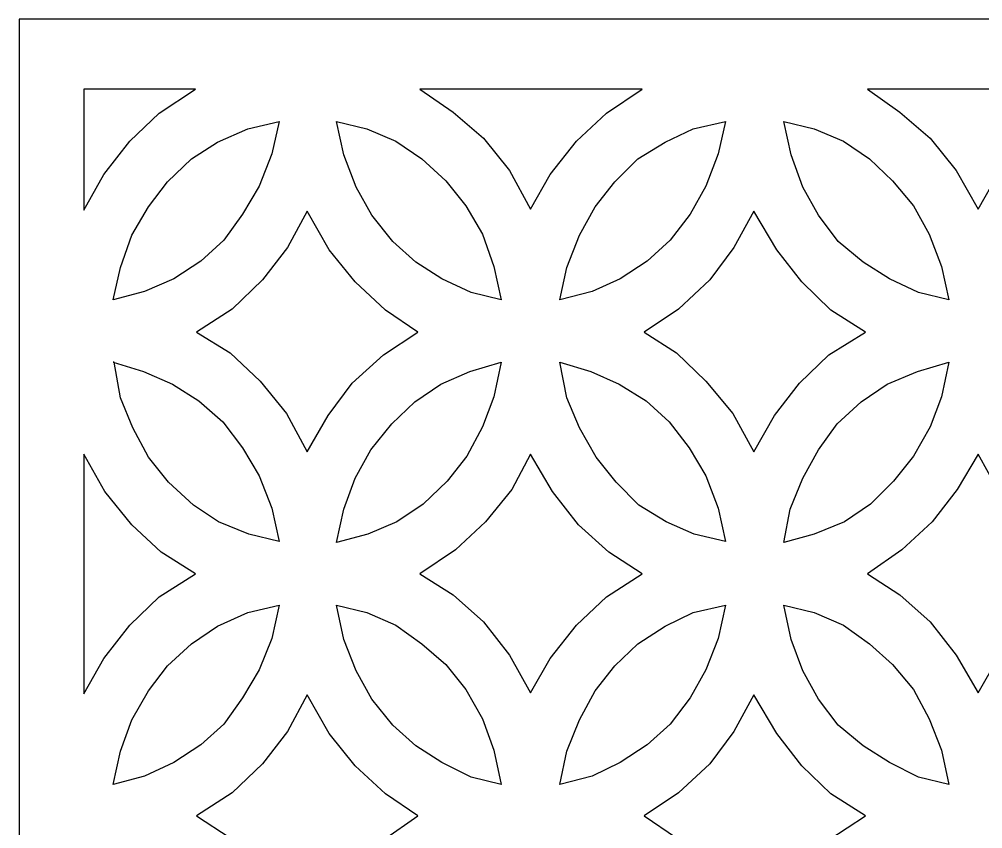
# Model space of a CAD drawing. Header units: centimetres. Extents: x -8.5 to 3.4, y -9.6 to 14.
# Drawn here: x -8.51 to -2.57, y 8.99 to 13.99 of the extents above; entities that cross this region are included whole.
import ezdxf

# ---------------------------------------------------------------- set-up
doc = ezdxf.new("R2010")
doc.units = ezdxf.units.CM
doc.header["$MEASUREMENT"] = 0

msp = doc.modelspace()

# ---------------------------------------------------------------- linework, layer by layer
at = {"color": 177}
for points, knots in [([(3.36269, 2.66854), (3.36269, 2.66854), (-8.50741, 2.66854), (-8.50741, 2.66854), (-8.50741, 2.66854), (-8.50741, 2.66854), (-8.50741, 13.98564), (-8.50741, 13.98564), (-8.50741, 13.98564), (-8.50741, 13.98564), (3.36912, 13.98564), (3.36912, 13.98564), (3.36912, 13.98564), (3.36912, 13.98564), (3.36269, 2.66854), (3.36269, 2.66854)], [0, 0, 0, 0, 0.2, 0.2, 0.2, 0.2, 0.4, 0.4, 0.4, 0.4, 0.6, 0.6, 0.6, 0.6, 1, 1, 1, 1]), ([(-8.10874, 12.80892), (-8.10874, 12.80892), (-8.10874, 13.55482), (-8.10874, 13.55482), (-8.10874, 13.55482), (-8.10874, 13.55482), (-7.42071, 13.55482), (-7.42071, 13.55482), (-7.42071, 13.55482), (-7.42071, 13.55482), (-7.64576, 13.40693), (-7.64576, 13.40693), (-7.64576, 13.40693), (-7.64576, 13.40693), (-7.82581, 13.23331), (-7.82581, 13.23331), (-7.82581, 13.23331), (-7.82581, 13.23331), (-7.98656, 13.02755), (-7.98656, 13.02755), (-7.98656, 13.02755), (-7.98656, 13.02755), (-8.10874, 12.80892), (-8.10874, 12.80892)], [0, 0, 0, 0, 0.1428571, 0.1428571, 0.1428571, 0.1428571, 0.2857143, 0.2857143, 0.2857143, 0.2857143, 0.4285714, 0.4285714, 0.4285714, 0.4285714, 0.5714286, 0.5714286, 0.5714286, 0.5714286, 0.7142857, 0.7142857, 0.7142857, 0.7142857, 1, 1, 1, 1]), ([(-4.6686, 13.55482), (-4.6686, 13.55482), (-4.88722, 13.40693), (-4.88722, 13.40693), (-4.88722, 13.40693), (-4.88722, 13.40693), (-5.0737, 13.23331), (-5.0737, 13.23331), (-5.0737, 13.23331), (-5.0737, 13.23331), (-5.23445, 13.02755), (-5.23445, 13.02755), (-5.23445, 13.02755), (-5.23445, 13.02755), (-5.35663, 12.81535), (-5.35663, 12.81535), (-5.35663, 12.81535), (-5.35663, 12.81535), (-5.48523, 13.05327), (-5.48523, 13.05327), (-5.48523, 13.05327), (-5.48523, 13.05327), (-5.64598, 13.2526), (-5.64598, 13.2526), (-5.64598, 13.2526), (-5.64598, 13.2526), (-5.83246, 13.41336), (-5.83246, 13.41336), (-5.83246, 13.41336), (-5.83246, 13.41336), (-6.03822, 13.55482), (-6.03822, 13.55482), (-6.03822, 13.55482), (-6.03822, 13.55482), (-4.6686, 13.55482), (-4.6686, 13.55482)], [0, 0, 0, 0, 0.1, 0.1, 0.1, 0.1, 0.2, 0.2, 0.2, 0.2, 0.3, 0.3, 0.3, 0.3, 0.4, 0.4, 0.4, 0.4, 0.5, 0.5, 0.5, 0.5, 0.6, 0.6, 0.6, 0.6, 0.7, 0.7, 0.7, 0.7, 0.8, 0.8, 0.8, 0.8, 1, 1, 1, 1]), ([(-1.92291, 13.55482), (-1.92291, 13.55482), (-2.13511, 13.40693), (-2.13511, 13.40693), (-2.13511, 13.40693), (-2.13511, 13.40693), (-2.32158, 13.23331), (-2.32158, 13.23331), (-2.32158, 13.23331), (-2.32158, 13.23331), (-2.47591, 13.02755), (-2.47591, 13.02755), (-2.47591, 13.02755), (-2.47591, 13.02755), (-2.59808, 12.81535), (-2.59808, 12.81535), (-2.59808, 12.81535), (-2.59808, 12.81535), (-2.73311, 13.05327), (-2.73311, 13.05327), (-2.73311, 13.05327), (-2.73311, 13.05327), (-2.89387, 13.2526), (-2.89387, 13.2526), (-2.89387, 13.2526), (-2.89387, 13.2526), (-3.08034, 13.41336), (-3.08034, 13.41336), (-3.08034, 13.41336), (-3.08034, 13.41336), (-3.27968, 13.55482), (-3.27968, 13.55482), (-3.27968, 13.55482), (-3.27968, 13.55482), (-1.92291, 13.55482), (-1.92291, 13.55482)], [0, 0, 0, 0, 0.1, 0.1, 0.1, 0.1, 0.2, 0.2, 0.2, 0.2, 0.3, 0.3, 0.3, 0.3, 0.4, 0.4, 0.4, 0.4, 0.5, 0.5, 0.5, 0.5, 0.6, 0.6, 0.6, 0.6, 0.7, 0.7, 0.7, 0.7, 0.8, 0.8, 0.8, 0.8, 1, 1, 1, 1]), ([(-6.9063, 13.35548), (-6.9063, 13.35548), (-7.0992, 13.31048), (-7.0992, 13.31048), (-7.0992, 13.31048), (-7.0992, 13.31048), (-7.28568, 13.22688), (-7.28568, 13.22688), (-7.28568, 13.22688), (-7.28568, 13.22688), (-7.44643, 13.124), (-7.44643, 13.124), (-7.44643, 13.124), (-7.44643, 13.124), (-7.59432, 12.98254), (-7.59432, 12.98254), (-7.59432, 12.98254), (-7.59432, 12.98254), (-7.71007, 12.82821), (-7.71007, 12.82821), (-7.71007, 12.82821), (-7.71007, 12.82821), (-7.81295, 12.6546), (-7.81295, 12.6546), (-7.81295, 12.6546), (-7.81295, 12.6546), (-7.88368, 12.45526), (-7.88368, 12.45526), (-7.88368, 12.45526), (-7.88368, 12.45526), (-7.92869, 12.25593), (-7.92869, 12.25593), (-7.92869, 12.25593), (-7.92869, 12.25593), (-7.73579, 12.30737), (-7.73579, 12.30737), (-7.73579, 12.30737), (-7.73579, 12.30737), (-7.55574, 12.38453), (-7.55574, 12.38453), (-7.55574, 12.38453), (-7.55574, 12.38453), (-7.38856, 12.49384), (-7.38856, 12.49384), (-7.38856, 12.49384), (-7.38856, 12.49384), (-7.24709, 12.62245), (-7.24709, 12.62245), (-7.24709, 12.62245), (-7.24709, 12.62245), (-7.13135, 12.7832), (-7.13135, 12.7832), (-7.13135, 12.7832), (-7.13135, 12.7832), (-7.02847, 12.95682), (-7.02847, 12.95682), (-7.02847, 12.95682), (-7.02847, 12.95682), (-6.95131, 13.15615), (-6.95131, 13.15615), (-6.95131, 13.15615), (-6.95131, 13.15615), (-6.9063, 13.35548), (-6.9063, 13.35548)], [0, 0, 0, 0, 0.0588235, 0.0588235, 0.0588235, 0.0588235, 0.1176471, 0.1176471, 0.1176471, 0.1176471, 0.1764706, 0.1764706, 0.1764706, 0.1764706, 0.2352941, 0.2352941, 0.2352941, 0.2352941, 0.2941176, 0.2941176, 0.2941176, 0.2941176, 0.3529412, 0.3529412, 0.3529412, 0.3529412, 0.4117647, 0.4117647, 0.4117647, 0.4117647, 0.4705882, 0.4705882, 0.4705882, 0.4705882, 0.5294118, 0.5294118, 0.5294118, 0.5294118, 0.5882353, 0.5882353, 0.5882353, 0.5882353, 0.6470588, 0.6470588, 0.6470588, 0.6470588, 0.7058824, 0.7058824, 0.7058824, 0.7058824, 0.7647059, 0.7647059, 0.7647059, 0.7647059, 0.8235294, 0.8235294, 0.8235294, 0.8235294, 0.8823529, 0.8823529, 0.8823529, 0.8823529, 1, 1, 1, 1]), ([(-6.55264, 13.35548), (-6.55264, 13.35548), (-6.50762, 13.14972), (-6.50762, 13.14972), (-6.50762, 13.14972), (-6.50762, 13.14972), (-6.43046, 12.95038), (-6.43046, 12.95038), (-6.43046, 12.95038), (-6.43046, 12.95038), (-6.33401, 12.77677), (-6.33401, 12.77677), (-6.33401, 12.77677), (-6.33401, 12.77677), (-6.20541, 12.61601), (-6.20541, 12.61601), (-6.20541, 12.61601), (-6.20541, 12.61601), (-6.06394, 12.48741), (-6.06394, 12.48741), (-6.06394, 12.48741), (-6.06394, 12.48741), (-5.90319, 12.38453), (-5.90319, 12.38453), (-5.90319, 12.38453), (-5.90319, 12.38453), (-5.72315, 12.30094), (-5.72315, 12.30094), (-5.72315, 12.30094), (-5.72315, 12.30094), (-5.53667, 12.25593), (-5.53667, 12.25593), (-5.53667, 12.25593), (-5.53667, 12.25593), (-5.58168, 12.46169), (-5.58168, 12.46169), (-5.58168, 12.46169), (-5.58168, 12.46169), (-5.65241, 12.66103), (-5.65241, 12.66103), (-5.65241, 12.66103), (-5.65241, 12.66103), (-5.75529, 12.83464), (-5.75529, 12.83464), (-5.75529, 12.83464), (-5.75529, 12.83464), (-5.87747, 12.98897), (-5.87747, 12.98897), (-5.87747, 12.98897), (-5.87747, 12.98897), (-6.02536, 13.124), (-6.02536, 13.124), (-6.02536, 13.124), (-6.02536, 13.124), (-6.18612, 13.23331), (-6.18612, 13.23331), (-6.18612, 13.23331), (-6.18612, 13.23331), (-6.36616, 13.31048), (-6.36616, 13.31048), (-6.36616, 13.31048), (-6.36616, 13.31048), (-6.55264, 13.35548), (-6.55264, 13.35548)], [0, 0, 0, 0, 0.0588235, 0.0588235, 0.0588235, 0.0588235, 0.1176471, 0.1176471, 0.1176471, 0.1176471, 0.1764706, 0.1764706, 0.1764706, 0.1764706, 0.2352941, 0.2352941, 0.2352941, 0.2352941, 0.2941176, 0.2941176, 0.2941176, 0.2941176, 0.3529412, 0.3529412, 0.3529412, 0.3529412, 0.4117647, 0.4117647, 0.4117647, 0.4117647, 0.4705882, 0.4705882, 0.4705882, 0.4705882, 0.5294118, 0.5294118, 0.5294118, 0.5294118, 0.5882353, 0.5882353, 0.5882353, 0.5882353, 0.6470588, 0.6470588, 0.6470588, 0.6470588, 0.7058824, 0.7058824, 0.7058824, 0.7058824, 0.7647059, 0.7647059, 0.7647059, 0.7647059, 0.8235294, 0.8235294, 0.8235294, 0.8235294, 0.8823529, 0.8823529, 0.8823529, 0.8823529, 1, 1, 1, 1]), ([(-4.15418, 13.35548), (-4.15418, 13.35548), (-4.35352, 13.31048), (-4.35352, 13.31048), (-4.35352, 13.31048), (-4.35352, 13.31048), (-4.52713, 13.22688), (-4.52713, 13.22688), (-4.52713, 13.22688), (-4.52713, 13.22688), (-4.69431, 13.124), (-4.69431, 13.124), (-4.69431, 13.124), (-4.69431, 13.124), (-4.83578, 12.98254), (-4.83578, 12.98254), (-4.83578, 12.98254), (-4.83578, 12.98254), (-4.95795, 12.82821), (-4.95795, 12.82821), (-4.95795, 12.82821), (-4.95795, 12.82821), (-5.05441, 12.6546), (-5.05441, 12.6546), (-5.05441, 12.6546), (-5.05441, 12.6546), (-5.13157, 12.45526), (-5.13157, 12.45526), (-5.13157, 12.45526), (-5.13157, 12.45526), (-5.17658, 12.25593), (-5.17658, 12.25593), (-5.17658, 12.25593), (-5.17658, 12.25593), (-4.97724, 12.30737), (-4.97724, 12.30737), (-4.97724, 12.30737), (-4.97724, 12.30737), (-4.80363, 12.38453), (-4.80363, 12.38453), (-4.80363, 12.38453), (-4.80363, 12.38453), (-4.63645, 12.49384), (-4.63645, 12.49384), (-4.63645, 12.49384), (-4.63645, 12.49384), (-4.49498, 12.62245), (-4.49498, 12.62245), (-4.49498, 12.62245), (-4.49498, 12.62245), (-4.37281, 12.7832), (-4.37281, 12.7832), (-4.37281, 12.7832), (-4.37281, 12.7832), (-4.27635, 12.95682), (-4.27635, 12.95682), (-4.27635, 12.95682), (-4.27635, 12.95682), (-4.19919, 13.15615), (-4.19919, 13.15615), (-4.19919, 13.15615), (-4.19919, 13.15615), (-4.15418, 13.35548), (-4.15418, 13.35548)], [0, 0, 0, 0, 0.0588235, 0.0588235, 0.0588235, 0.0588235, 0.1176471, 0.1176471, 0.1176471, 0.1176471, 0.1764706, 0.1764706, 0.1764706, 0.1764706, 0.2352941, 0.2352941, 0.2352941, 0.2352941, 0.2941176, 0.2941176, 0.2941176, 0.2941176, 0.3529412, 0.3529412, 0.3529412, 0.3529412, 0.4117647, 0.4117647, 0.4117647, 0.4117647, 0.4705882, 0.4705882, 0.4705882, 0.4705882, 0.5294118, 0.5294118, 0.5294118, 0.5294118, 0.5882353, 0.5882353, 0.5882353, 0.5882353, 0.6470588, 0.6470588, 0.6470588, 0.6470588, 0.7058824, 0.7058824, 0.7058824, 0.7058824, 0.7647059, 0.7647059, 0.7647059, 0.7647059, 0.8235294, 0.8235294, 0.8235294, 0.8235294, 0.8823529, 0.8823529, 0.8823529, 0.8823529, 1, 1, 1, 1]), ([(-3.79409, 13.35548), (-3.79409, 13.35548), (-3.74908, 13.14972), (-3.74908, 13.14972), (-3.74908, 13.14972), (-3.74908, 13.14972), (-3.67835, 12.95038), (-3.67835, 12.95038), (-3.67835, 12.95038), (-3.67835, 12.95038), (-3.5819, 12.77677), (-3.5819, 12.77677), (-3.5819, 12.77677), (-3.5819, 12.77677), (-3.45972, 12.61601), (-3.45972, 12.61601), (-3.45972, 12.61601), (-3.45972, 12.61601), (-3.3054, 12.48741), (-3.3054, 12.48741), (-3.3054, 12.48741), (-3.3054, 12.48741), (-3.14464, 12.38453), (-3.14464, 12.38453), (-3.14464, 12.38453), (-3.14464, 12.38453), (-2.9646, 12.30094), (-2.9646, 12.30094), (-2.9646, 12.30094), (-2.9646, 12.30094), (-2.77812, 12.25593), (-2.77812, 12.25593), (-2.77812, 12.25593), (-2.77812, 12.25593), (-2.82314, 12.46169), (-2.82314, 12.46169), (-2.82314, 12.46169), (-2.82314, 12.46169), (-2.9003, 12.66103), (-2.9003, 12.66103), (-2.9003, 12.66103), (-2.9003, 12.66103), (-2.99675, 12.83464), (-2.99675, 12.83464), (-2.99675, 12.83464), (-2.99675, 12.83464), (-3.12535, 12.98897), (-3.12535, 12.98897), (-3.12535, 12.98897), (-3.12535, 12.98897), (-3.26682, 13.124), (-3.26682, 13.124), (-3.26682, 13.124), (-3.26682, 13.124), (-3.42757, 13.23331), (-3.42757, 13.23331), (-3.42757, 13.23331), (-3.42757, 13.23331), (-3.60762, 13.31048), (-3.60762, 13.31048), (-3.60762, 13.31048), (-3.60762, 13.31048), (-3.79409, 13.35548), (-3.79409, 13.35548)], [0, 0, 0, 0, 0.0588235, 0.0588235, 0.0588235, 0.0588235, 0.1176471, 0.1176471, 0.1176471, 0.1176471, 0.1764706, 0.1764706, 0.1764706, 0.1764706, 0.2352941, 0.2352941, 0.2352941, 0.2352941, 0.2941176, 0.2941176, 0.2941176, 0.2941176, 0.3529412, 0.3529412, 0.3529412, 0.3529412, 0.4117647, 0.4117647, 0.4117647, 0.4117647, 0.4705882, 0.4705882, 0.4705882, 0.4705882, 0.5294118, 0.5294118, 0.5294118, 0.5294118, 0.5882353, 0.5882353, 0.5882353, 0.5882353, 0.6470588, 0.6470588, 0.6470588, 0.6470588, 0.7058824, 0.7058824, 0.7058824, 0.7058824, 0.7647059, 0.7647059, 0.7647059, 0.7647059, 0.8235294, 0.8235294, 0.8235294, 0.8235294, 0.8823529, 0.8823529, 0.8823529, 0.8823529, 1, 1, 1, 1]), ([(-6.05108, 12.05659), (-6.05108, 12.05659), (-6.26328, 11.91513), (-6.26328, 11.91513), (-6.26328, 11.91513), (-6.26328, 11.91513), (-6.45618, 11.74151), (-6.45618, 11.74151), (-6.45618, 11.74151), (-6.45618, 11.74151), (-6.60408, 11.54218), (-6.60408, 11.54218), (-6.60408, 11.54218), (-6.60408, 11.54218), (-6.73268, 11.31712), (-6.73268, 11.31712), (-6.73268, 11.31712), (-6.73268, 11.31712), (-6.86128, 11.55504), (-6.86128, 11.55504), (-6.86128, 11.55504), (-6.86128, 11.55504), (-7.02204, 11.75437), (-7.02204, 11.75437), (-7.02204, 11.75437), (-7.02204, 11.75437), (-7.20851, 11.92799), (-7.20851, 11.92799), (-7.20851, 11.92799), (-7.20851, 11.92799), (-7.41428, 12.05659), (-7.41428, 12.05659), (-7.41428, 12.05659), (-7.41428, 12.05659), (-7.19565, 12.19805), (-7.19565, 12.19805), (-7.19565, 12.19805), (-7.19565, 12.19805), (-7.00918, 12.3781), (-7.00918, 12.3781), (-7.00918, 12.3781), (-7.00918, 12.3781), (-6.85485, 12.57743), (-6.85485, 12.57743), (-6.85485, 12.57743), (-6.85485, 12.57743), (-6.73268, 12.80249), (-6.73268, 12.80249), (-6.73268, 12.80249), (-6.73268, 12.80249), (-6.59765, 12.56457), (-6.59765, 12.56457), (-6.59765, 12.56457), (-6.59765, 12.56457), (-6.43689, 12.36524), (-6.43689, 12.36524), (-6.43689, 12.36524), (-6.43689, 12.36524), (-6.25042, 12.19162), (-6.25042, 12.19162), (-6.25042, 12.19162), (-6.25042, 12.19162), (-6.05108, 12.05659), (-6.05108, 12.05659)], [0, 0, 0, 0, 0.0588235, 0.0588235, 0.0588235, 0.0588235, 0.1176471, 0.1176471, 0.1176471, 0.1176471, 0.1764706, 0.1764706, 0.1764706, 0.1764706, 0.2352941, 0.2352941, 0.2352941, 0.2352941, 0.2941176, 0.2941176, 0.2941176, 0.2941176, 0.3529412, 0.3529412, 0.3529412, 0.3529412, 0.4117647, 0.4117647, 0.4117647, 0.4117647, 0.4705882, 0.4705882, 0.4705882, 0.4705882, 0.5294118, 0.5294118, 0.5294118, 0.5294118, 0.5882353, 0.5882353, 0.5882353, 0.5882353, 0.6470588, 0.6470588, 0.6470588, 0.6470588, 0.7058824, 0.7058824, 0.7058824, 0.7058824, 0.7647059, 0.7647059, 0.7647059, 0.7647059, 0.8235294, 0.8235294, 0.8235294, 0.8235294, 0.8823529, 0.8823529, 0.8823529, 0.8823529, 1, 1, 1, 1]), ([(-3.29254, 12.05659), (-3.29254, 12.05659), (-3.51759, 11.91513), (-3.51759, 11.91513), (-3.51759, 11.91513), (-3.51759, 11.91513), (-3.69764, 11.74151), (-3.69764, 11.74151), (-3.69764, 11.74151), (-3.69764, 11.74151), (-3.85196, 11.54218), (-3.85196, 11.54218), (-3.85196, 11.54218), (-3.85196, 11.54218), (-3.98057, 11.31712), (-3.98057, 11.31712), (-3.98057, 11.31712), (-3.98057, 11.31712), (-4.10917, 11.55504), (-4.10917, 11.55504), (-4.10917, 11.55504), (-4.10917, 11.55504), (-4.27635, 11.75437), (-4.27635, 11.75437), (-4.27635, 11.75437), (-4.27635, 11.75437), (-4.4564, 11.92799), (-4.4564, 11.92799), (-4.4564, 11.92799), (-4.4564, 11.92799), (-4.65573, 12.05659), (-4.65573, 12.05659), (-4.65573, 12.05659), (-4.65573, 12.05659), (-4.44354, 12.19805), (-4.44354, 12.19805), (-4.44354, 12.19805), (-4.44354, 12.19805), (-4.25063, 12.3781), (-4.25063, 12.3781), (-4.25063, 12.3781), (-4.25063, 12.3781), (-4.10274, 12.57743), (-4.10274, 12.57743), (-4.10274, 12.57743), (-4.10274, 12.57743), (-3.98057, 12.80249), (-3.98057, 12.80249), (-3.98057, 12.80249), (-3.98057, 12.80249), (-3.8391, 12.56457), (-3.8391, 12.56457), (-3.8391, 12.56457), (-3.8391, 12.56457), (-3.68478, 12.36524), (-3.68478, 12.36524), (-3.68478, 12.36524), (-3.68478, 12.36524), (-3.50473, 12.19162), (-3.50473, 12.19162), (-3.50473, 12.19162), (-3.50473, 12.19162), (-3.29254, 12.05659), (-3.29254, 12.05659)], [0, 0, 0, 0, 0.0588235, 0.0588235, 0.0588235, 0.0588235, 0.1176471, 0.1176471, 0.1176471, 0.1176471, 0.1764706, 0.1764706, 0.1764706, 0.1764706, 0.2352941, 0.2352941, 0.2352941, 0.2352941, 0.2941176, 0.2941176, 0.2941176, 0.2941176, 0.3529412, 0.3529412, 0.3529412, 0.3529412, 0.4117647, 0.4117647, 0.4117647, 0.4117647, 0.4705882, 0.4705882, 0.4705882, 0.4705882, 0.5294118, 0.5294118, 0.5294118, 0.5294118, 0.5882353, 0.5882353, 0.5882353, 0.5882353, 0.6470588, 0.6470588, 0.6470588, 0.6470588, 0.7058824, 0.7058824, 0.7058824, 0.7058824, 0.7647059, 0.7647059, 0.7647059, 0.7647059, 0.8235294, 0.8235294, 0.8235294, 0.8235294, 0.8823529, 0.8823529, 0.8823529, 0.8823529, 1, 1, 1, 1]), ([(-7.92226, 11.87012), (-7.92226, 11.87012), (-7.88368, 11.65149), (-7.88368, 11.65149), (-7.88368, 11.65149), (-7.88368, 11.65149), (-7.80652, 11.46502), (-7.80652, 11.46502), (-7.80652, 11.46502), (-7.80652, 11.46502), (-7.71007, 11.28497), (-7.71007, 11.28497), (-7.71007, 11.28497), (-7.71007, 11.28497), (-7.58789, 11.13065), (-7.58789, 11.13065), (-7.58789, 11.13065), (-7.58789, 11.13065), (-7.43357, 10.98918), (-7.43357, 10.98918), (-7.43357, 10.98918), (-7.43357, 10.98918), (-7.27924, 10.8863), (-7.27924, 10.8863), (-7.27924, 10.8863), (-7.27924, 10.8863), (-7.09277, 10.80914), (-7.09277, 10.80914), (-7.09277, 10.80914), (-7.09277, 10.80914), (-6.9063, 10.76413), (-6.9063, 10.76413), (-6.9063, 10.76413), (-6.9063, 10.76413), (-6.95131, 10.96989), (-6.95131, 10.96989), (-6.95131, 10.96989), (-6.95131, 10.96989), (-7.02847, 11.16923), (-7.02847, 11.16923), (-7.02847, 11.16923), (-7.02847, 11.16923), (-7.13135, 11.34284), (-7.13135, 11.34284), (-7.13135, 11.34284), (-7.13135, 11.34284), (-7.25353, 11.5036), (-7.25353, 11.5036), (-7.25353, 11.5036), (-7.25353, 11.5036), (-7.40142, 11.6322), (-7.40142, 11.6322), (-7.40142, 11.6322), (-7.40142, 11.6322), (-7.56217, 11.73508), (-7.56217, 11.73508), (-7.56217, 11.73508), (-7.56217, 11.73508), (-7.74222, 11.81224), (-7.74222, 11.81224), (-7.74222, 11.81224), (-7.74222, 11.81224), (-7.92869, 11.87012), (-7.92869, 11.87012), (-7.92869, 11.87012), (-7.92869, 11.87012), (-7.92226, 11.87012), (-7.92226, 11.87012)], [0, 0, 0, 0, 0.0555556, 0.0555556, 0.0555556, 0.0555556, 0.1111111, 0.1111111, 0.1111111, 0.1111111, 0.1666667, 0.1666667, 0.1666667, 0.1666667, 0.2222222, 0.2222222, 0.2222222, 0.2222222, 0.2777778, 0.2777778, 0.2777778, 0.2777778, 0.3333333, 0.3333333, 0.3333333, 0.3333333, 0.3888889, 0.3888889, 0.3888889, 0.3888889, 0.4444444, 0.4444444, 0.4444444, 0.4444444, 0.5, 0.5, 0.5, 0.5, 0.5555556, 0.5555556, 0.5555556, 0.5555556, 0.6111111, 0.6111111, 0.6111111, 0.6111111, 0.6666667, 0.6666667, 0.6666667, 0.6666667, 0.7222222, 0.7222222, 0.7222222, 0.7222222, 0.7777778, 0.7777778, 0.7777778, 0.7777778, 0.8333333, 0.8333333, 0.8333333, 0.8333333, 0.8888889, 0.8888889, 0.8888889, 0.8888889, 1, 1, 1, 1]), ([(-5.53667, 11.87012), (-5.53667, 11.87012), (-5.72957, 11.81224), (-5.72957, 11.81224), (-5.72957, 11.81224), (-5.72957, 11.81224), (-5.90962, 11.73508), (-5.90962, 11.73508), (-5.90962, 11.73508), (-5.90962, 11.73508), (-6.07037, 11.62577), (-6.07037, 11.62577), (-6.07037, 11.62577), (-6.07037, 11.62577), (-6.21184, 11.49073), (-6.21184, 11.49073), (-6.21184, 11.49073), (-6.21184, 11.49073), (-6.34044, 11.32998), (-6.34044, 11.32998), (-6.34044, 11.32998), (-6.34044, 11.32998), (-6.43689, 11.15637), (-6.43689, 11.15637), (-6.43689, 11.15637), (-6.43689, 11.15637), (-6.50762, 10.96346), (-6.50762, 10.96346), (-6.50762, 10.96346), (-6.50762, 10.96346), (-6.55264, 10.7577), (-6.55264, 10.7577), (-6.55264, 10.7577), (-6.55264, 10.7577), (-6.35973, 10.80914), (-6.35973, 10.80914), (-6.35973, 10.80914), (-6.35973, 10.80914), (-6.17969, 10.8863), (-6.17969, 10.8863), (-6.17969, 10.8863), (-6.17969, 10.8863), (-6.01893, 10.99561), (-6.01893, 10.99561), (-6.01893, 10.99561), (-6.01893, 10.99561), (-5.87104, 11.13707), (-5.87104, 11.13707), (-5.87104, 11.13707), (-5.87104, 11.13707), (-5.74886, 11.2914), (-5.74886, 11.2914), (-5.74886, 11.2914), (-5.74886, 11.2914), (-5.65241, 11.47144), (-5.65241, 11.47144), (-5.65241, 11.47144), (-5.65241, 11.47144), (-5.58168, 11.65792), (-5.58168, 11.65792), (-5.58168, 11.65792), (-5.58168, 11.65792), (-5.53667, 11.87012), (-5.53667, 11.87012)], [0, 0, 0, 0, 0.0588235, 0.0588235, 0.0588235, 0.0588235, 0.1176471, 0.1176471, 0.1176471, 0.1176471, 0.1764706, 0.1764706, 0.1764706, 0.1764706, 0.2352941, 0.2352941, 0.2352941, 0.2352941, 0.2941176, 0.2941176, 0.2941176, 0.2941176, 0.3529412, 0.3529412, 0.3529412, 0.3529412, 0.4117647, 0.4117647, 0.4117647, 0.4117647, 0.4705882, 0.4705882, 0.4705882, 0.4705882, 0.5294118, 0.5294118, 0.5294118, 0.5294118, 0.5882353, 0.5882353, 0.5882353, 0.5882353, 0.6470588, 0.6470588, 0.6470588, 0.6470588, 0.7058824, 0.7058824, 0.7058824, 0.7058824, 0.7647059, 0.7647059, 0.7647059, 0.7647059, 0.8235294, 0.8235294, 0.8235294, 0.8235294, 0.8823529, 0.8823529, 0.8823529, 0.8823529, 1, 1, 1, 1]), ([(-5.17658, 11.87012), (-5.17658, 11.87012), (-5.13157, 11.65149), (-5.13157, 11.65149), (-5.13157, 11.65149), (-5.13157, 11.65149), (-5.05441, 11.46502), (-5.05441, 11.46502), (-5.05441, 11.46502), (-5.05441, 11.46502), (-4.95152, 11.28497), (-4.95152, 11.28497), (-4.95152, 11.28497), (-4.95152, 11.28497), (-4.82935, 11.13065), (-4.82935, 11.13065), (-4.82935, 11.13065), (-4.82935, 11.13065), (-4.68789, 10.98918), (-4.68789, 10.98918), (-4.68789, 10.98918), (-4.68789, 10.98918), (-4.5207, 10.8863), (-4.5207, 10.8863), (-4.5207, 10.8863), (-4.5207, 10.8863), (-4.34709, 10.80914), (-4.34709, 10.80914), (-4.34709, 10.80914), (-4.34709, 10.80914), (-4.15418, 10.76413), (-4.15418, 10.76413), (-4.15418, 10.76413), (-4.15418, 10.76413), (-4.19919, 10.96989), (-4.19919, 10.96989), (-4.19919, 10.96989), (-4.19919, 10.96989), (-4.27635, 11.16923), (-4.27635, 11.16923), (-4.27635, 11.16923), (-4.27635, 11.16923), (-4.37924, 11.34284), (-4.37924, 11.34284), (-4.37924, 11.34284), (-4.37924, 11.34284), (-4.50141, 11.5036), (-4.50141, 11.5036), (-4.50141, 11.5036), (-4.50141, 11.5036), (-4.64287, 11.6322), (-4.64287, 11.6322), (-4.64287, 11.6322), (-4.64287, 11.6322), (-4.81006, 11.73508), (-4.81006, 11.73508), (-4.81006, 11.73508), (-4.81006, 11.73508), (-4.98367, 11.81224), (-4.98367, 11.81224), (-4.98367, 11.81224), (-4.98367, 11.81224), (-5.17658, 11.87012), (-5.17658, 11.87012)], [0, 0, 0, 0, 0.0588235, 0.0588235, 0.0588235, 0.0588235, 0.1176471, 0.1176471, 0.1176471, 0.1176471, 0.1764706, 0.1764706, 0.1764706, 0.1764706, 0.2352941, 0.2352941, 0.2352941, 0.2352941, 0.2941176, 0.2941176, 0.2941176, 0.2941176, 0.3529412, 0.3529412, 0.3529412, 0.3529412, 0.4117647, 0.4117647, 0.4117647, 0.4117647, 0.4705882, 0.4705882, 0.4705882, 0.4705882, 0.5294118, 0.5294118, 0.5294118, 0.5294118, 0.5882353, 0.5882353, 0.5882353, 0.5882353, 0.6470588, 0.6470588, 0.6470588, 0.6470588, 0.7058824, 0.7058824, 0.7058824, 0.7058824, 0.7647059, 0.7647059, 0.7647059, 0.7647059, 0.8235294, 0.8235294, 0.8235294, 0.8235294, 0.8823529, 0.8823529, 0.8823529, 0.8823529, 1, 1, 1, 1]), ([(-2.77812, 11.87012), (-2.77812, 11.87012), (-2.97103, 11.81224), (-2.97103, 11.81224), (-2.97103, 11.81224), (-2.97103, 11.81224), (-3.15751, 11.73508), (-3.15751, 11.73508), (-3.15751, 11.73508), (-3.15751, 11.73508), (-3.31826, 11.62577), (-3.31826, 11.62577), (-3.31826, 11.62577), (-3.31826, 11.62577), (-3.46615, 11.49073), (-3.46615, 11.49073), (-3.46615, 11.49073), (-3.46615, 11.49073), (-3.5819, 11.32998), (-3.5819, 11.32998), (-3.5819, 11.32998), (-3.5819, 11.32998), (-3.67835, 11.15637), (-3.67835, 11.15637), (-3.67835, 11.15637), (-3.67835, 11.15637), (-3.75551, 10.96346), (-3.75551, 10.96346), (-3.75551, 10.96346), (-3.75551, 10.96346), (-3.79409, 10.7577), (-3.79409, 10.7577), (-3.79409, 10.7577), (-3.79409, 10.7577), (-3.60762, 10.80914), (-3.60762, 10.80914), (-3.60762, 10.80914), (-3.60762, 10.80914), (-3.42114, 10.8863), (-3.42114, 10.8863), (-3.42114, 10.8863), (-3.42114, 10.8863), (-3.26039, 10.99561), (-3.26039, 10.99561), (-3.26039, 10.99561), (-3.26039, 10.99561), (-3.11892, 11.13707), (-3.11892, 11.13707), (-3.11892, 11.13707), (-3.11892, 11.13707), (-2.99675, 11.2914), (-2.99675, 11.2914), (-2.99675, 11.2914), (-2.99675, 11.2914), (-2.89387, 11.47144), (-2.89387, 11.47144), (-2.89387, 11.47144), (-2.89387, 11.47144), (-2.82314, 11.65792), (-2.82314, 11.65792), (-2.82314, 11.65792), (-2.82314, 11.65792), (-2.77812, 11.87012), (-2.77812, 11.87012)], [0, 0, 0, 0, 0.0588235, 0.0588235, 0.0588235, 0.0588235, 0.1176471, 0.1176471, 0.1176471, 0.1176471, 0.1764706, 0.1764706, 0.1764706, 0.1764706, 0.2352941, 0.2352941, 0.2352941, 0.2352941, 0.2941176, 0.2941176, 0.2941176, 0.2941176, 0.3529412, 0.3529412, 0.3529412, 0.3529412, 0.4117647, 0.4117647, 0.4117647, 0.4117647, 0.4705882, 0.4705882, 0.4705882, 0.4705882, 0.5294118, 0.5294118, 0.5294118, 0.5294118, 0.5882353, 0.5882353, 0.5882353, 0.5882353, 0.6470588, 0.6470588, 0.6470588, 0.6470588, 0.7058824, 0.7058824, 0.7058824, 0.7058824, 0.7647059, 0.7647059, 0.7647059, 0.7647059, 0.8235294, 0.8235294, 0.8235294, 0.8235294, 0.8823529, 0.8823529, 0.8823529, 0.8823529, 1, 1, 1, 1]), ([(-8.10874, 11.30426), (-8.10874, 11.30426), (-7.98014, 11.07277), (-7.98014, 11.07277), (-7.98014, 11.07277), (-7.98014, 11.07277), (-7.81295, 10.86701), (-7.81295, 10.86701), (-7.81295, 10.86701), (-7.81295, 10.86701), (-7.6329, 10.69982), (-7.6329, 10.69982), (-7.6329, 10.69982), (-7.6329, 10.69982), (-7.42071, 10.56479), (-7.42071, 10.56479), (-7.42071, 10.56479), (-7.42071, 10.56479), (-7.64576, 10.42333), (-7.64576, 10.42333), (-7.64576, 10.42333), (-7.64576, 10.42333), (-7.82581, 10.24971), (-7.82581, 10.24971), (-7.82581, 10.24971), (-7.82581, 10.24971), (-7.98656, 10.04395), (-7.98656, 10.04395), (-7.98656, 10.04395), (-7.98656, 10.04395), (-8.10874, 9.82532), (-8.10874, 9.82532), (-8.10874, 9.82532), (-8.10874, 9.82532), (-8.10874, 11.30426), (-8.10874, 11.30426)], [0, 0, 0, 0, 0.1, 0.1, 0.1, 0.1, 0.2, 0.2, 0.2, 0.2, 0.3, 0.3, 0.3, 0.3, 0.4, 0.4, 0.4, 0.4, 0.5, 0.5, 0.5, 0.5, 0.6, 0.6, 0.6, 0.6, 0.7, 0.7, 0.7, 0.7, 0.8, 0.8, 0.8, 0.8, 1, 1, 1, 1]), ([(-5.35663, 9.83175), (-5.35663, 9.83175), (-5.48523, 10.06324), (-5.48523, 10.06324), (-5.48523, 10.06324), (-5.48523, 10.06324), (-5.64598, 10.269), (-5.64598, 10.269), (-5.64598, 10.269), (-5.64598, 10.269), (-5.83246, 10.43619), (-5.83246, 10.43619), (-5.83246, 10.43619), (-5.83246, 10.43619), (-6.03822, 10.56479), (-6.03822, 10.56479), (-6.03822, 10.56479), (-6.03822, 10.56479), (-5.81959, 10.71268), (-5.81959, 10.71268), (-5.81959, 10.71268), (-5.81959, 10.71268), (-5.63312, 10.8863), (-5.63312, 10.8863), (-5.63312, 10.8863), (-5.63312, 10.8863), (-5.47237, 11.08563), (-5.47237, 11.08563), (-5.47237, 11.08563), (-5.47237, 11.08563), (-5.35663, 11.30426), (-5.35663, 11.30426), (-5.35663, 11.30426), (-5.35663, 11.30426), (-5.22159, 11.07277), (-5.22159, 11.07277), (-5.22159, 11.07277), (-5.22159, 11.07277), (-5.06083, 10.86701), (-5.06083, 10.86701), (-5.06083, 10.86701), (-5.06083, 10.86701), (-4.87436, 10.69982), (-4.87436, 10.69982), (-4.87436, 10.69982), (-4.87436, 10.69982), (-4.6686, 10.56479), (-4.6686, 10.56479), (-4.6686, 10.56479), (-4.6686, 10.56479), (-4.88722, 10.42333), (-4.88722, 10.42333), (-4.88722, 10.42333), (-4.88722, 10.42333), (-5.0737, 10.24971), (-5.0737, 10.24971), (-5.0737, 10.24971), (-5.0737, 10.24971), (-5.23445, 10.04395), (-5.23445, 10.04395), (-5.23445, 10.04395), (-5.23445, 10.04395), (-5.35663, 9.83175), (-5.35663, 9.83175)], [0, 0, 0, 0, 0.0588235, 0.0588235, 0.0588235, 0.0588235, 0.1176471, 0.1176471, 0.1176471, 0.1176471, 0.1764706, 0.1764706, 0.1764706, 0.1764706, 0.2352941, 0.2352941, 0.2352941, 0.2352941, 0.2941176, 0.2941176, 0.2941176, 0.2941176, 0.3529412, 0.3529412, 0.3529412, 0.3529412, 0.4117647, 0.4117647, 0.4117647, 0.4117647, 0.4705882, 0.4705882, 0.4705882, 0.4705882, 0.5294118, 0.5294118, 0.5294118, 0.5294118, 0.5882353, 0.5882353, 0.5882353, 0.5882353, 0.6470588, 0.6470588, 0.6470588, 0.6470588, 0.7058824, 0.7058824, 0.7058824, 0.7058824, 0.7647059, 0.7647059, 0.7647059, 0.7647059, 0.8235294, 0.8235294, 0.8235294, 0.8235294, 0.8823529, 0.8823529, 0.8823529, 0.8823529, 1, 1, 1, 1]), ([(-2.59808, 9.83175), (-2.59808, 9.83175), (-2.73311, 10.06324), (-2.73311, 10.06324), (-2.73311, 10.06324), (-2.73311, 10.06324), (-2.89387, 10.269), (-2.89387, 10.269), (-2.89387, 10.269), (-2.89387, 10.269), (-3.08034, 10.43619), (-3.08034, 10.43619), (-3.08034, 10.43619), (-3.08034, 10.43619), (-3.27968, 10.56479), (-3.27968, 10.56479), (-3.27968, 10.56479), (-3.27968, 10.56479), (-3.06748, 10.71268), (-3.06748, 10.71268), (-3.06748, 10.71268), (-3.06748, 10.71268), (-2.88101, 10.8863), (-2.88101, 10.8863), (-2.88101, 10.8863), (-2.88101, 10.8863), (-2.72668, 11.08563), (-2.72668, 11.08563), (-2.72668, 11.08563), (-2.72668, 11.08563), (-2.59808, 11.30426), (-2.59808, 11.30426), (-2.59808, 11.30426), (-2.59808, 11.30426), (-2.46948, 11.07277), (-2.46948, 11.07277), (-2.46948, 11.07277), (-2.46948, 11.07277), (-2.30872, 10.86701), (-2.30872, 10.86701), (-2.30872, 10.86701), (-2.30872, 10.86701), (-2.12225, 10.69982), (-2.12225, 10.69982), (-2.12225, 10.69982), (-2.12225, 10.69982), (-1.92291, 10.56479), (-1.92291, 10.56479), (-1.92291, 10.56479), (-1.92291, 10.56479), (-2.13511, 10.42333), (-2.13511, 10.42333), (-2.13511, 10.42333), (-2.13511, 10.42333), (-2.32158, 10.24971), (-2.32158, 10.24971), (-2.32158, 10.24971), (-2.32158, 10.24971), (-2.47591, 10.04395), (-2.47591, 10.04395), (-2.47591, 10.04395), (-2.47591, 10.04395), (-2.59808, 9.83175), (-2.59808, 9.83175)], [0, 0, 0, 0, 0.0588235, 0.0588235, 0.0588235, 0.0588235, 0.1176471, 0.1176471, 0.1176471, 0.1176471, 0.1764706, 0.1764706, 0.1764706, 0.1764706, 0.2352941, 0.2352941, 0.2352941, 0.2352941, 0.2941176, 0.2941176, 0.2941176, 0.2941176, 0.3529412, 0.3529412, 0.3529412, 0.3529412, 0.4117647, 0.4117647, 0.4117647, 0.4117647, 0.4705882, 0.4705882, 0.4705882, 0.4705882, 0.5294118, 0.5294118, 0.5294118, 0.5294118, 0.5882353, 0.5882353, 0.5882353, 0.5882353, 0.6470588, 0.6470588, 0.6470588, 0.6470588, 0.7058824, 0.7058824, 0.7058824, 0.7058824, 0.7647059, 0.7647059, 0.7647059, 0.7647059, 0.8235294, 0.8235294, 0.8235294, 0.8235294, 0.8823529, 0.8823529, 0.8823529, 0.8823529, 1, 1, 1, 1]), ([(-6.9063, 10.37189), (-6.9063, 10.37189), (-7.0992, 10.32687), (-7.0992, 10.32687), (-7.0992, 10.32687), (-7.0992, 10.32687), (-7.28568, 10.24328), (-7.28568, 10.24328), (-7.28568, 10.24328), (-7.28568, 10.24328), (-7.44643, 10.13397), (-7.44643, 10.13397), (-7.44643, 10.13397), (-7.44643, 10.13397), (-7.59432, 9.99894), (-7.59432, 9.99894), (-7.59432, 9.99894), (-7.59432, 9.99894), (-7.71007, 9.84461), (-7.71007, 9.84461), (-7.71007, 9.84461), (-7.71007, 9.84461), (-7.81295, 9.66457), (-7.81295, 9.66457), (-7.81295, 9.66457), (-7.81295, 9.66457), (-7.88368, 9.47166), (-7.88368, 9.47166), (-7.88368, 9.47166), (-7.88368, 9.47166), (-7.92869, 9.2659), (-7.92869, 9.2659), (-7.92869, 9.2659), (-7.92869, 9.2659), (-7.73579, 9.31734), (-7.73579, 9.31734), (-7.73579, 9.31734), (-7.73579, 9.31734), (-7.55574, 9.40093), (-7.55574, 9.40093), (-7.55574, 9.40093), (-7.55574, 9.40093), (-7.38856, 9.51024), (-7.38856, 9.51024), (-7.38856, 9.51024), (-7.38856, 9.51024), (-7.24709, 9.63885), (-7.24709, 9.63885), (-7.24709, 9.63885), (-7.24709, 9.63885), (-7.13135, 9.7996), (-7.13135, 9.7996), (-7.13135, 9.7996), (-7.13135, 9.7996), (-7.02847, 9.97321), (-7.02847, 9.97321), (-7.02847, 9.97321), (-7.02847, 9.97321), (-6.95131, 10.16612), (-6.95131, 10.16612), (-6.95131, 10.16612), (-6.95131, 10.16612), (-6.9063, 10.37189), (-6.9063, 10.37189)], [0, 0, 0, 0, 0.0588235, 0.0588235, 0.0588235, 0.0588235, 0.1176471, 0.1176471, 0.1176471, 0.1176471, 0.1764706, 0.1764706, 0.1764706, 0.1764706, 0.2352941, 0.2352941, 0.2352941, 0.2352941, 0.2941176, 0.2941176, 0.2941176, 0.2941176, 0.3529412, 0.3529412, 0.3529412, 0.3529412, 0.4117647, 0.4117647, 0.4117647, 0.4117647, 0.4705882, 0.4705882, 0.4705882, 0.4705882, 0.5294118, 0.5294118, 0.5294118, 0.5294118, 0.5882353, 0.5882353, 0.5882353, 0.5882353, 0.6470588, 0.6470588, 0.6470588, 0.6470588, 0.7058824, 0.7058824, 0.7058824, 0.7058824, 0.7647059, 0.7647059, 0.7647059, 0.7647059, 0.8235294, 0.8235294, 0.8235294, 0.8235294, 0.8823529, 0.8823529, 0.8823529, 0.8823529, 1, 1, 1, 1]), ([(-6.55264, 10.37189), (-6.55264, 10.37189), (-6.50762, 10.15969), (-6.50762, 10.15969), (-6.50762, 10.15969), (-6.50762, 10.15969), (-6.43046, 9.96679), (-6.43046, 9.96679), (-6.43046, 9.96679), (-6.43046, 9.96679), (-6.33401, 9.79317), (-6.33401, 9.79317), (-6.33401, 9.79317), (-6.33401, 9.79317), (-6.20541, 9.63242), (-6.20541, 9.63242), (-6.20541, 9.63242), (-6.20541, 9.63242), (-6.06394, 9.50381), (-6.06394, 9.50381), (-6.06394, 9.50381), (-6.06394, 9.50381), (-5.90319, 9.40093), (-5.90319, 9.40093), (-5.90319, 9.40093), (-5.90319, 9.40093), (-5.72315, 9.31091), (-5.72315, 9.31091), (-5.72315, 9.31091), (-5.72315, 9.31091), (-5.53667, 9.2659), (-5.53667, 9.2659), (-5.53667, 9.2659), (-5.53667, 9.2659), (-5.58168, 9.47809), (-5.58168, 9.47809), (-5.58168, 9.47809), (-5.58168, 9.47809), (-5.65241, 9.671), (-5.65241, 9.671), (-5.65241, 9.671), (-5.65241, 9.671), (-5.75529, 9.85104), (-5.75529, 9.85104), (-5.75529, 9.85104), (-5.75529, 9.85104), (-5.87747, 10.00537), (-5.87747, 10.00537), (-5.87747, 10.00537), (-5.87747, 10.00537), (-6.02536, 10.13397), (-6.02536, 10.13397), (-6.02536, 10.13397), (-6.02536, 10.13397), (-6.18612, 10.24971), (-6.18612, 10.24971), (-6.18612, 10.24971), (-6.18612, 10.24971), (-6.36616, 10.32687), (-6.36616, 10.32687), (-6.36616, 10.32687), (-6.36616, 10.32687), (-6.55264, 10.37189), (-6.55264, 10.37189)], [0, 0, 0, 0, 0.0588235, 0.0588235, 0.0588235, 0.0588235, 0.1176471, 0.1176471, 0.1176471, 0.1176471, 0.1764706, 0.1764706, 0.1764706, 0.1764706, 0.2352941, 0.2352941, 0.2352941, 0.2352941, 0.2941176, 0.2941176, 0.2941176, 0.2941176, 0.3529412, 0.3529412, 0.3529412, 0.3529412, 0.4117647, 0.4117647, 0.4117647, 0.4117647, 0.4705882, 0.4705882, 0.4705882, 0.4705882, 0.5294118, 0.5294118, 0.5294118, 0.5294118, 0.5882353, 0.5882353, 0.5882353, 0.5882353, 0.6470588, 0.6470588, 0.6470588, 0.6470588, 0.7058824, 0.7058824, 0.7058824, 0.7058824, 0.7647059, 0.7647059, 0.7647059, 0.7647059, 0.8235294, 0.8235294, 0.8235294, 0.8235294, 0.8823529, 0.8823529, 0.8823529, 0.8823529, 1, 1, 1, 1]), ([(-4.15418, 10.37189), (-4.15418, 10.37189), (-4.35352, 10.32687), (-4.35352, 10.32687), (-4.35352, 10.32687), (-4.35352, 10.32687), (-4.52713, 10.24328), (-4.52713, 10.24328), (-4.52713, 10.24328), (-4.52713, 10.24328), (-4.69431, 10.13397), (-4.69431, 10.13397), (-4.69431, 10.13397), (-4.69431, 10.13397), (-4.83578, 9.99894), (-4.83578, 9.99894), (-4.83578, 9.99894), (-4.83578, 9.99894), (-4.95795, 9.84461), (-4.95795, 9.84461), (-4.95795, 9.84461), (-4.95795, 9.84461), (-5.05441, 9.66457), (-5.05441, 9.66457), (-5.05441, 9.66457), (-5.05441, 9.66457), (-5.13157, 9.47166), (-5.13157, 9.47166), (-5.13157, 9.47166), (-5.13157, 9.47166), (-5.17658, 9.2659), (-5.17658, 9.2659), (-5.17658, 9.2659), (-5.17658, 9.2659), (-4.97724, 9.31734), (-4.97724, 9.31734), (-4.97724, 9.31734), (-4.97724, 9.31734), (-4.80363, 9.40093), (-4.80363, 9.40093), (-4.80363, 9.40093), (-4.80363, 9.40093), (-4.63645, 9.51024), (-4.63645, 9.51024), (-4.63645, 9.51024), (-4.63645, 9.51024), (-4.49498, 9.63885), (-4.49498, 9.63885), (-4.49498, 9.63885), (-4.49498, 9.63885), (-4.37281, 9.7996), (-4.37281, 9.7996), (-4.37281, 9.7996), (-4.37281, 9.7996), (-4.27635, 9.97321), (-4.27635, 9.97321), (-4.27635, 9.97321), (-4.27635, 9.97321), (-4.19919, 10.16612), (-4.19919, 10.16612), (-4.19919, 10.16612), (-4.19919, 10.16612), (-4.15418, 10.37189), (-4.15418, 10.37189)], [0, 0, 0, 0, 0.0588235, 0.0588235, 0.0588235, 0.0588235, 0.1176471, 0.1176471, 0.1176471, 0.1176471, 0.1764706, 0.1764706, 0.1764706, 0.1764706, 0.2352941, 0.2352941, 0.2352941, 0.2352941, 0.2941176, 0.2941176, 0.2941176, 0.2941176, 0.3529412, 0.3529412, 0.3529412, 0.3529412, 0.4117647, 0.4117647, 0.4117647, 0.4117647, 0.4705882, 0.4705882, 0.4705882, 0.4705882, 0.5294118, 0.5294118, 0.5294118, 0.5294118, 0.5882353, 0.5882353, 0.5882353, 0.5882353, 0.6470588, 0.6470588, 0.6470588, 0.6470588, 0.7058824, 0.7058824, 0.7058824, 0.7058824, 0.7647059, 0.7647059, 0.7647059, 0.7647059, 0.8235294, 0.8235294, 0.8235294, 0.8235294, 0.8823529, 0.8823529, 0.8823529, 0.8823529, 1, 1, 1, 1]), ([(-3.79409, 10.37189), (-3.79409, 10.37189), (-3.74908, 10.15969), (-3.74908, 10.15969), (-3.74908, 10.15969), (-3.74908, 10.15969), (-3.67835, 9.96679), (-3.67835, 9.96679), (-3.67835, 9.96679), (-3.67835, 9.96679), (-3.5819, 9.79317), (-3.5819, 9.79317), (-3.5819, 9.79317), (-3.5819, 9.79317), (-3.45972, 9.63242), (-3.45972, 9.63242), (-3.45972, 9.63242), (-3.45972, 9.63242), (-3.3054, 9.50381), (-3.3054, 9.50381), (-3.3054, 9.50381), (-3.3054, 9.50381), (-3.14464, 9.40093), (-3.14464, 9.40093), (-3.14464, 9.40093), (-3.14464, 9.40093), (-2.9646, 9.31091), (-2.9646, 9.31091), (-2.9646, 9.31091), (-2.9646, 9.31091), (-2.77812, 9.2659), (-2.77812, 9.2659), (-2.77812, 9.2659), (-2.77812, 9.2659), (-2.82314, 9.47809), (-2.82314, 9.47809), (-2.82314, 9.47809), (-2.82314, 9.47809), (-2.9003, 9.671), (-2.9003, 9.671), (-2.9003, 9.671), (-2.9003, 9.671), (-2.99675, 9.85104), (-2.99675, 9.85104), (-2.99675, 9.85104), (-2.99675, 9.85104), (-3.12535, 10.00537), (-3.12535, 10.00537), (-3.12535, 10.00537), (-3.12535, 10.00537), (-3.26682, 10.13397), (-3.26682, 10.13397), (-3.26682, 10.13397), (-3.26682, 10.13397), (-3.42757, 10.24971), (-3.42757, 10.24971), (-3.42757, 10.24971), (-3.42757, 10.24971), (-3.60762, 10.32687), (-3.60762, 10.32687), (-3.60762, 10.32687), (-3.60762, 10.32687), (-3.79409, 10.37189), (-3.79409, 10.37189)], [0, 0, 0, 0, 0.0588235, 0.0588235, 0.0588235, 0.0588235, 0.1176471, 0.1176471, 0.1176471, 0.1176471, 0.1764706, 0.1764706, 0.1764706, 0.1764706, 0.2352941, 0.2352941, 0.2352941, 0.2352941, 0.2941176, 0.2941176, 0.2941176, 0.2941176, 0.3529412, 0.3529412, 0.3529412, 0.3529412, 0.4117647, 0.4117647, 0.4117647, 0.4117647, 0.4705882, 0.4705882, 0.4705882, 0.4705882, 0.5294118, 0.5294118, 0.5294118, 0.5294118, 0.5882353, 0.5882353, 0.5882353, 0.5882353, 0.6470588, 0.6470588, 0.6470588, 0.6470588, 0.7058824, 0.7058824, 0.7058824, 0.7058824, 0.7647059, 0.7647059, 0.7647059, 0.7647059, 0.8235294, 0.8235294, 0.8235294, 0.8235294, 0.8823529, 0.8823529, 0.8823529, 0.8823529, 1, 1, 1, 1]), ([(-6.05108, 9.07299), (-6.05108, 9.07299), (-6.26328, 8.9251), (-6.26328, 8.9251), (-6.26328, 8.9251), (-6.26328, 8.9251), (-6.45618, 8.75791), (-6.45618, 8.75791), (-6.45618, 8.75791), (-6.45618, 8.75791), (-6.60408, 8.55858), (-6.60408, 8.55858), (-6.60408, 8.55858), (-6.60408, 8.55858), (-6.73268, 8.33352), (-6.73268, 8.33352), (-6.73268, 8.33352), (-6.73268, 8.33352), (-6.86128, 8.57144), (-6.86128, 8.57144), (-6.86128, 8.57144), (-6.86128, 8.57144), (-7.02204, 8.77077), (-7.02204, 8.77077), (-7.02204, 8.77077), (-7.02204, 8.77077), (-7.20851, 8.93796), (-7.20851, 8.93796), (-7.20851, 8.93796), (-7.20851, 8.93796), (-7.41428, 9.07299), (-7.41428, 9.07299), (-7.41428, 9.07299), (-7.41428, 9.07299), (-7.19565, 9.21446), (-7.19565, 9.21446), (-7.19565, 9.21446), (-7.19565, 9.21446), (-7.00918, 9.3945), (-7.00918, 9.3945), (-7.00918, 9.3945), (-7.00918, 9.3945), (-6.85485, 9.59383), (-6.85485, 9.59383), (-6.85485, 9.59383), (-6.85485, 9.59383), (-6.73268, 9.81889), (-6.73268, 9.81889), (-6.73268, 9.81889), (-6.73268, 9.81889), (-6.59765, 9.58098), (-6.59765, 9.58098), (-6.59765, 9.58098), (-6.59765, 9.58098), (-6.43689, 9.38164), (-6.43689, 9.38164), (-6.43689, 9.38164), (-6.43689, 9.38164), (-6.25042, 9.20802), (-6.25042, 9.20802), (-6.25042, 9.20802), (-6.25042, 9.20802), (-6.05108, 9.07299), (-6.05108, 9.07299)], [0, 0, 0, 0, 0.0588235, 0.0588235, 0.0588235, 0.0588235, 0.1176471, 0.1176471, 0.1176471, 0.1176471, 0.1764706, 0.1764706, 0.1764706, 0.1764706, 0.2352941, 0.2352941, 0.2352941, 0.2352941, 0.2941176, 0.2941176, 0.2941176, 0.2941176, 0.3529412, 0.3529412, 0.3529412, 0.3529412, 0.4117647, 0.4117647, 0.4117647, 0.4117647, 0.4705882, 0.4705882, 0.4705882, 0.4705882, 0.5294118, 0.5294118, 0.5294118, 0.5294118, 0.5882353, 0.5882353, 0.5882353, 0.5882353, 0.6470588, 0.6470588, 0.6470588, 0.6470588, 0.7058824, 0.7058824, 0.7058824, 0.7058824, 0.7647059, 0.7647059, 0.7647059, 0.7647059, 0.8235294, 0.8235294, 0.8235294, 0.8235294, 0.8823529, 0.8823529, 0.8823529, 0.8823529, 1, 1, 1, 1]), ([(-3.29254, 9.07299), (-3.29254, 9.07299), (-3.51759, 8.9251), (-3.51759, 8.9251), (-3.51759, 8.9251), (-3.51759, 8.9251), (-3.69764, 8.75791), (-3.69764, 8.75791), (-3.69764, 8.75791), (-3.69764, 8.75791), (-3.85196, 8.55858), (-3.85196, 8.55858), (-3.85196, 8.55858), (-3.85196, 8.55858), (-3.98057, 8.33352), (-3.98057, 8.33352), (-3.98057, 8.33352), (-3.98057, 8.33352), (-4.10917, 8.57144), (-4.10917, 8.57144), (-4.10917, 8.57144), (-4.10917, 8.57144), (-4.27635, 8.77077), (-4.27635, 8.77077), (-4.27635, 8.77077), (-4.27635, 8.77077), (-4.4564, 8.93796), (-4.4564, 8.93796), (-4.4564, 8.93796), (-4.4564, 8.93796), (-4.65573, 9.07299), (-4.65573, 9.07299), (-4.65573, 9.07299), (-4.65573, 9.07299), (-4.44354, 9.21446), (-4.44354, 9.21446), (-4.44354, 9.21446), (-4.44354, 9.21446), (-4.25063, 9.3945), (-4.25063, 9.3945), (-4.25063, 9.3945), (-4.25063, 9.3945), (-4.10274, 9.59383), (-4.10274, 9.59383), (-4.10274, 9.59383), (-4.10274, 9.59383), (-3.98057, 9.81889), (-3.98057, 9.81889), (-3.98057, 9.81889), (-3.98057, 9.81889), (-3.8391, 9.58098), (-3.8391, 9.58098), (-3.8391, 9.58098), (-3.8391, 9.58098), (-3.68478, 9.38164), (-3.68478, 9.38164), (-3.68478, 9.38164), (-3.68478, 9.38164), (-3.50473, 9.20802), (-3.50473, 9.20802), (-3.50473, 9.20802), (-3.50473, 9.20802), (-3.29254, 9.07299), (-3.29254, 9.07299)], [0, 0, 0, 0, 0.0588235, 0.0588235, 0.0588235, 0.0588235, 0.1176471, 0.1176471, 0.1176471, 0.1176471, 0.1764706, 0.1764706, 0.1764706, 0.1764706, 0.2352941, 0.2352941, 0.2352941, 0.2352941, 0.2941176, 0.2941176, 0.2941176, 0.2941176, 0.3529412, 0.3529412, 0.3529412, 0.3529412, 0.4117647, 0.4117647, 0.4117647, 0.4117647, 0.4705882, 0.4705882, 0.4705882, 0.4705882, 0.5294118, 0.5294118, 0.5294118, 0.5294118, 0.5882353, 0.5882353, 0.5882353, 0.5882353, 0.6470588, 0.6470588, 0.6470588, 0.6470588, 0.7058824, 0.7058824, 0.7058824, 0.7058824, 0.7647059, 0.7647059, 0.7647059, 0.7647059, 0.8235294, 0.8235294, 0.8235294, 0.8235294, 0.8823529, 0.8823529, 0.8823529, 0.8823529, 1, 1, 1, 1])]:
    msp.add_open_spline(points, degree=3, knots=knots, dxfattribs=at)

doc.saveas('drawing.dxf')
